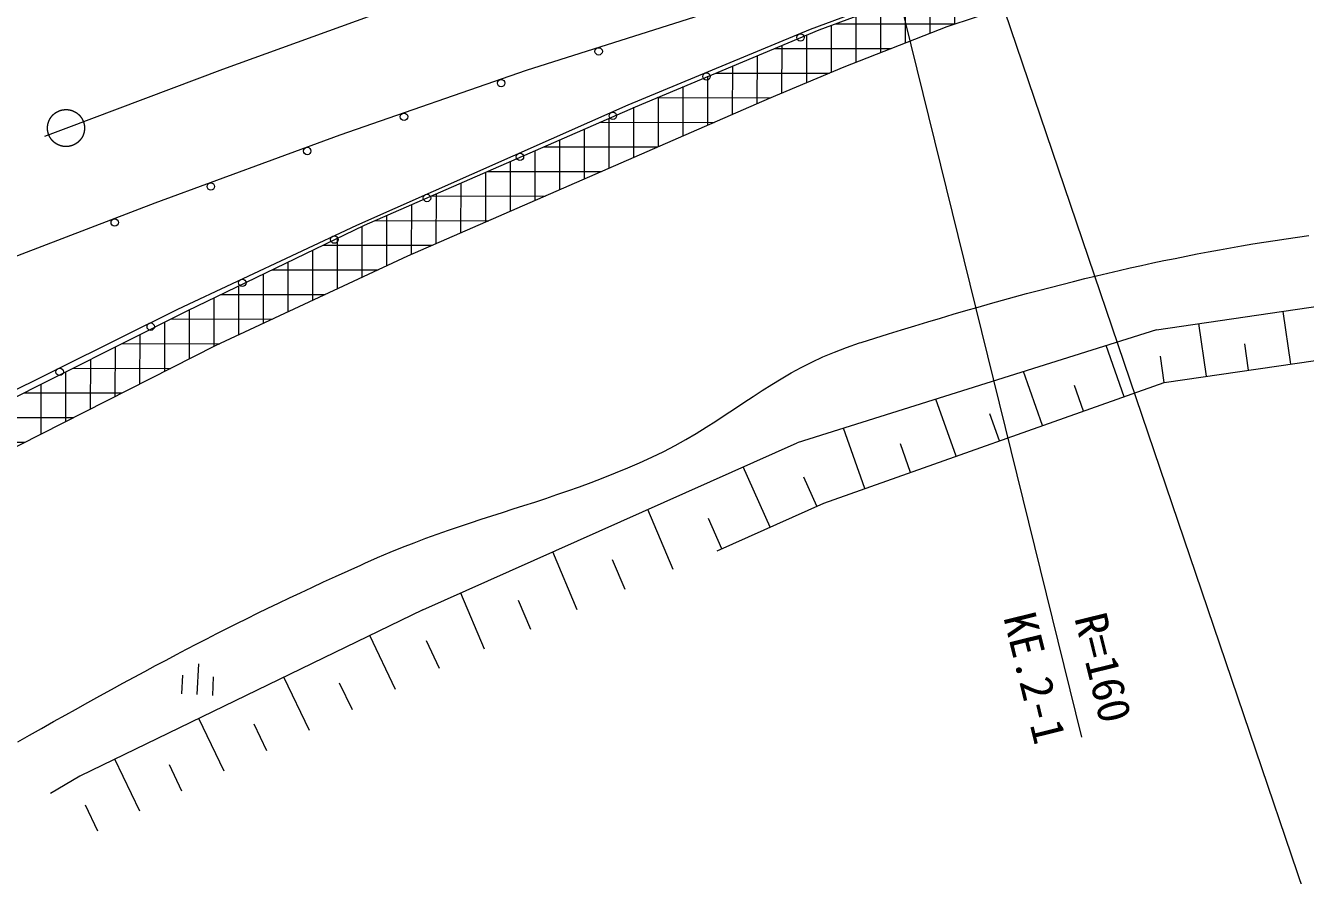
# Model space of a CAD drawing. Units: millimetres, scale not verified. Extents: x 40000 to 680000, y 20000 to 380000.
# Drawn here: x 166455 to 218319, y 265474 to 299915 of the extents above; entities that cross this region are included whole.
import ezdxf
from ezdxf.enums import TextEntityAlignment as Align

# ---------------------------------------------------------------- set-up
doc = ezdxf.new("R2010")
doc.units = ezdxf.units.MM
doc.header["$LTSCALE"] = 1000
doc.linetypes.add('CHAIN', pattern=[18.5, 12, -1.5, 3.5, -1.5])
for name, color, linetype, lineweight in [('M-BGD', 7, 'Continuous', 13), ('M-BMK', 2, 'CHAIN', 13), ('M-STR-HTXT', 7, 'Continuous', 13)]:
    doc.layers.add(name, color=color, linetype=linetype, lineweight=lineweight)
doc.styles.add('ＭＳ ゴシック', font='')
doc.styles.get('ＭＳ ゴシック').set_extended_font_data('MS Gothic')

msp = doc.modelspace()

# ---------------------------------------------------------------- hatches: boundary and pattern name
at = {"layer": 'M-BGD'}
h = msp.add_hatch(dxfattribs=at)
h.set_pattern_fill('USER', color=256, style=0, pattern_type=2)
h.set_pattern_definition([(89.9207, (122054, 259093), (-999.999, 1.384), []), (179.9207, (122054, 259093), (-1.384, -999.999), [])])
h.paths.add_polyline_path([(121243, 259579), (123300, 261631), (124672, 262680), (126847, 264065), (129300, 265571), (149222, 276244), (158647, 281140), (172997, 288350), (180186, 291826), (191165, 296629), (198616, 299744), (203613, 301593), (207211, 302728), (213791, 304399), (213960, 302854), (211361, 302247), (207227, 301019), (203793, 299869), (199609, 298229), (196584, 296963), (181932, 290567), (174132, 286936), (158110, 278827), (136124, 267254), (128952, 263163), (124596, 260209), (122221, 258028), (121542, 258784)])

# ---------------------------------------------------------------- linework, layer by layer
for p, q in [((198616, 299744), (203613, 301593)), ((198262, 299767), (202010, 301165)), ((207227, 301019), (203793, 299869)), ((194370, 300513), (186737, 298095)), ((203793, 299869), (199609, 298229)), ((190875, 296697), (198262, 299767)), ((191165, 296629), (198616, 299744)), ((199609, 298229), (196584, 296963)), ((186737, 298095), (179189, 295477)), ((179872, 291833), (190875, 296697)), ((196584, 296963), (181932, 290567)), ((180186, 291826), (191165, 296629)), ((179189, 295477), (171693, 292722)), ((171693, 292722), (156741, 286977)), ((172629, 288429), (179872, 291833)), ((172997, 288350), (180186, 291826)), ((215283, 290910), (215733, 290988)), ((215733, 290988), (216184, 291064)), ((216184, 291064), (216635, 291137)), ((216635, 291137), (217087, 291209)), ((217087, 291209), (217541, 291278)), ((217541, 291278), (217997, 291346)), ((217997, 291346), (218454, 291411)), ((181932, 290567), (174132, 286936)), ((212584, 290389), (213035, 290482)), ((213035, 290482), (213486, 290573)), ((213486, 290573), (213935, 290661)), ((213935, 290661), (214385, 290746)), ((214385, 290746), (214834, 290829)), ((214834, 290829), (215283, 290910)), ((210308, 289884), (210767, 289990)), ((210767, 289990), (211224, 290094)), ((211224, 290094), (211679, 290195)), ((211679, 290195), (212132, 290294)), ((212132, 290294), (212584, 290389)), ((207974, 289306), (208447, 289428)), ((208447, 289428), (208917, 289546)), ((208917, 289546), (209383, 289662)), ((209383, 289662), (209847, 289774)), ((209847, 289774), (210308, 289884)), ((212289, 287587), (227512, 289804)), ((206045, 288787), (206534, 288922)), ((206534, 288922), (207018, 289053)), ((207018, 289053), (207498, 289181)), ((207498, 289181), (207974, 289306)), ((158271, 281292), (172629, 288429)), ((204552, 288363), (205055, 288508)), ((205055, 288508), (205553, 288649)), ((205553, 288649), (206045, 288787)), ((158647, 281140), (172997, 288350)), ((202487, 287749), (203012, 287908)), ((203012, 287908), (203531, 288063)), ((203531, 288063), (204045, 288215)), ((204045, 288215), (204552, 288363)), ((217727, 286198), (217416, 288334)), ((212289, 287587), (197718, 283006)), ((200874, 287249), (201418, 287420)), ((201418, 287420), (201956, 287586)), ((201956, 287586), (202487, 287749)), ((212600, 285452), (227593, 287635)), ((214310, 285701), (214000, 287836)), ((174132, 286936), (158110, 278827)), ((199234, 286684), (199728, 286873)), ((199728, 286873), (200250, 287052)), ((200250, 287052), (200322, 287075)), ((200322, 287075), (200874, 287249)), ((210975, 284876), (210242, 286944)), ((216019, 285950), (215863, 287017)), ((198317, 286276), (198764, 286484)), ((198764, 286484), (199234, 286684)), ((212602, 285452), (212447, 286520)), ((197078, 285605), (197476, 285836)), ((197476, 285836), (197889, 286059)), ((197889, 286059), (198317, 286276)), ((207667, 283703), (206892, 285890)), ((196310, 285129), (196690, 285370)), ((196690, 285370), (197078, 285605)), ((198809, 280563), (212600, 285452)), ((209321, 284290), (208955, 285323)), ((195562, 284638), (195934, 284885)), ((195934, 284885), (196310, 285129)), ((204168, 282463), (203348, 284776)), ((194811, 284138), (195188, 284389)), ((195188, 284389), (195562, 284638)), ((194035, 283637), (194428, 283887)), ((194428, 283887), (194811, 284138)), ((205917, 283083), (205530, 284176)), ((193211, 283142), (193631, 283388)), ((193631, 283388), (194035, 283637)), ((200467, 281150), (199599, 283597)), ((182557, 276236), (197718, 283006)), ((191837, 282424), (192318, 282659)), ((192318, 282659), (192775, 282898)), ((192775, 282898), (193211, 283142)), ((202317, 281807), (201907, 282963)), ((190867, 281997), (191331, 282195)), ((191331, 282195), (191837, 282424)), ((189858, 281589), (190355, 281787)), ((190355, 281787), (190867, 281997)), ((196623, 279586), (195532, 282029)), ((188435, 281063), (188899, 281228)), ((188899, 281228), (189373, 281403)), ((189373, 281403), (189858, 281589)), ((198519, 280433), (197990, 281618)), ((186651, 280465), (187089, 280607)), ((187089, 280607), (187531, 280753)), ((187531, 280753), (187980, 280905)), ((187980, 280905), (188435, 281063)), ((185349, 280048), (185782, 280187)), ((185782, 280187), (186216, 280326)), ((186216, 280326), (186651, 280465)), ((192699, 277876), (191672, 280306)), ((194474, 278627), (198809, 280563)), ((183590, 279465), (184037, 279618)), ((184037, 279618), (184478, 279765)), ((184478, 279765), (184915, 279908)), ((184915, 279908), (185349, 280048)), ((194668, 278714), (194123, 279935)), ((182205, 278959), (182676, 279136)), ((182676, 279136), (183137, 279305)), ((183137, 279305), (183590, 279465)), ((180722, 278354), (181230, 278569)), ((181230, 278569), (181724, 278770)), ((181724, 278770), (182205, 278959)), ((188812, 276233), (187818, 278585)), ((179522, 277819), (180042, 278053)), ((180042, 278053), (180199, 278124)), ((180199, 278124), (180722, 278354)), ((190755, 277055), (190242, 278269)), ((178531, 277366), (179019, 277590)), ((179019, 277590), (179522, 277819)), ((177596, 276932), (178057, 277147)), ((178057, 277147), (178531, 277366)), ((176276, 276303), (176707, 276511)), ((176707, 276511), (177146, 276720)), ((177146, 276720), (177596, 276932)), ((185050, 274642), (184087, 276919)), ((186931, 275438), (186434, 276614)), ((182557, 276236), (168653, 269498)), ((175434, 275892), (175852, 276097)), ((175852, 276097), (176276, 276303)), ((174204, 275275), (174612, 275481)), ((174612, 275481), (175021, 275687)), ((175021, 275687), (175434, 275892)), ((173389, 274855), (173797, 275066)), ((173797, 275066), (174204, 275275)), ((181448, 273011), (180408, 275194)), ((183233, 273861), (182702, 274977)), ((172148, 274202), (172566, 274424)), ((172566, 274424), (172979, 274641)), ((172979, 274641), (173389, 274855)), ((171292, 273743), (171724, 273975)), ((171724, 273975), (172148, 274202)), ((173411, 272803), (173478, 274051)), ((170402, 273259), (170852, 273505)), ((170852, 273505), (171292, 273743)), ((172787, 272836), (172827, 273585)), ((174036, 272770), (174075, 273519)), ((177955, 271347), (176926, 273507)), ((169466, 272746), (169940, 273007)), ((169940, 273007), (170402, 273259)), ((179702, 272179), (179182, 273271)), ((168473, 272198), (168977, 272477)), ((168977, 272477), (169466, 272746)), ((167590, 271706), (168089, 271985)), ((168089, 271985), (168473, 272198)), ((174499, 269701), (173481, 271838)), ((166619, 271157), (167100, 271430)), ((167100, 271430), (167590, 271706)), ((176227, 270524), (175713, 271604)), ((166147, 270887), (166619, 271157)), ((171080, 268073), (170073, 270187)), ((172790, 268887), (172281, 269955)), ((168653, 269498), (167460, 268792)), ((169389, 267267), (168886, 268324))]:
    msp.add_line(p, q, dxfattribs=at)
for centre in [(197855, 299435), (189679, 298870), (185724, 297585), (194051, 297854), (181791, 296220), (190256, 296259), (177869, 294832), (186489, 294594), (173962, 293396), (182721, 292929), (170066, 291936), (178966, 291242), (175238, 289490), (171525, 287713), (167836, 285879)]:
    msp.add_circle(centre, 150, dxfattribs=at)
at = {"layer": 'M-BMK'}
for p, q in [((174443, 298150), (180502, 300341)), ((168093, 295762), (174443, 298150)), ((154620, 290610), (168093, 295762))]:
    msp.add_line(p, q, dxfattribs=at)
msp.add_circle((168093, 295762), 750, dxfattribs=at)
at = {"layer": 'M-STR-HTXT'}
msp.add_line((200524, 306442), (209245, 271076), dxfattribs=at)
msp.add_lwpolyline([(204909, 304110), (222346, 252750), (245746, 252750)], dxfattribs=at)

# ---------------------------------------------------------------- texts
at = {"layer": 'M-STR-HTXT', "style": 'ＭＳ ゴシック'}
for s, p in [('KE.2-1', (207355, 276260)), ('R=160', (210231, 276233))]:
    msp.add_text(s, height=1320, rotation=283.852, dxfattribs=at).set_placement(p, align=Align.TOP_LEFT)

doc.saveas('drawing.dxf')
